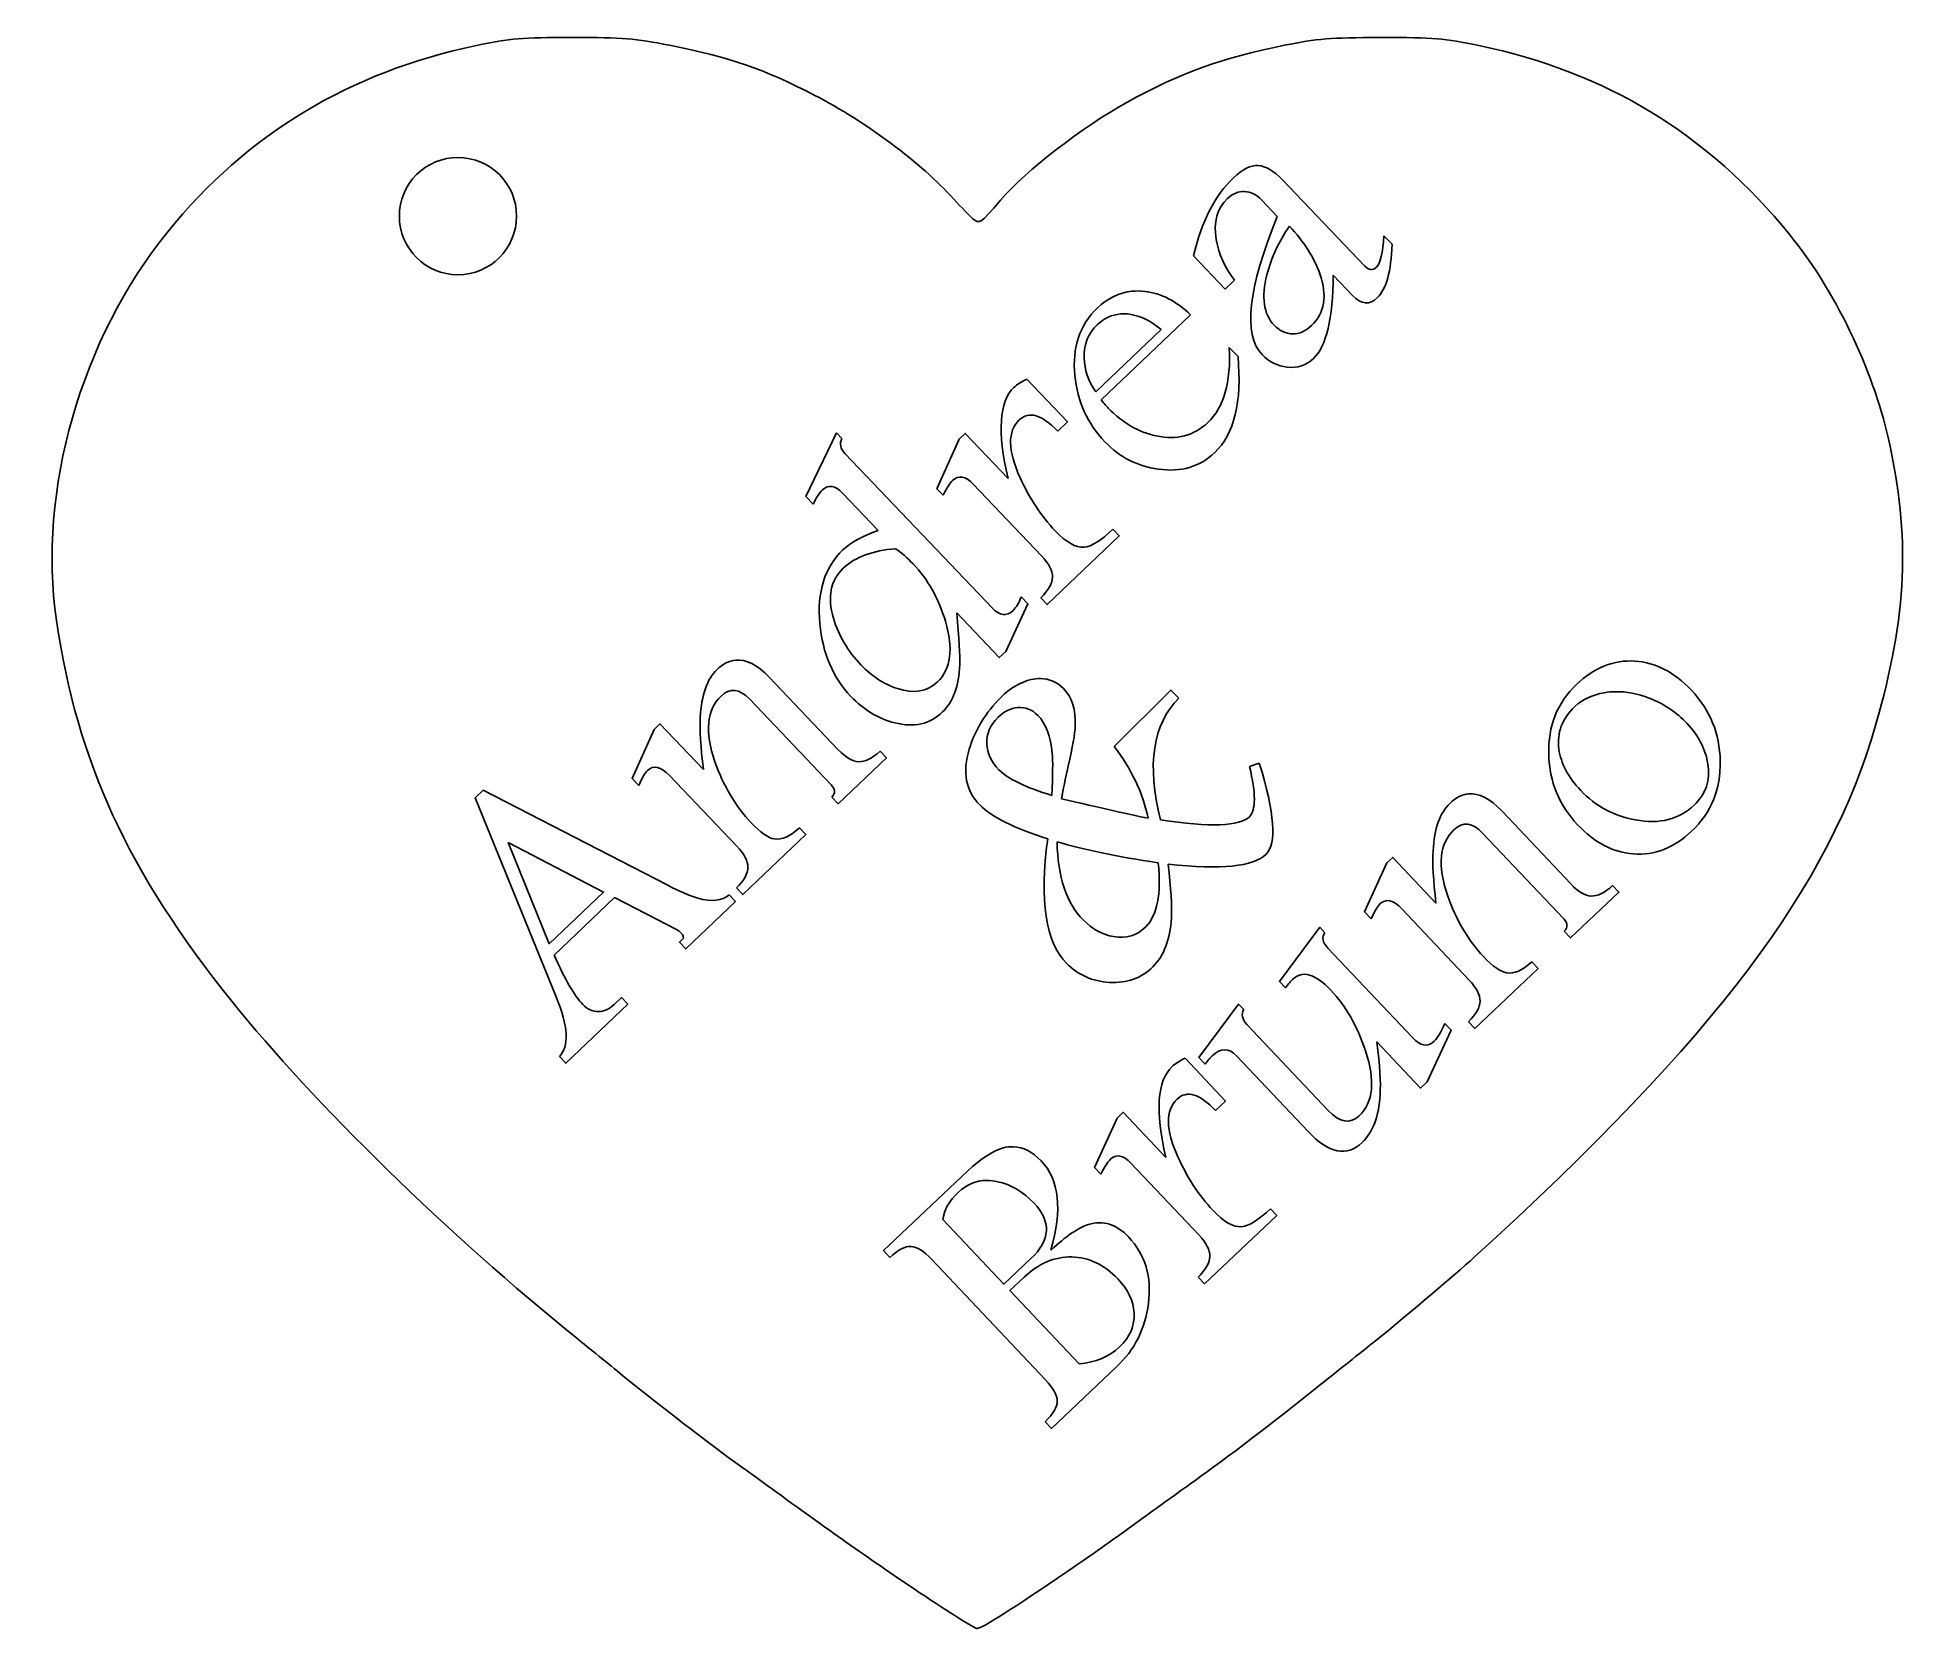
# Model space of a CAD drawing. Extents: x 28.3 to 58.7, y 91.8 to 117.6.
import ezdxf

# ---------------------------------------------------------------- set-up
doc = ezdxf.new("R2010")
doc.units = 0
doc.layers.add('Layer_1', color=7, linetype='CONTINUOUS')

msp = doc.modelspace()

# ---------------------------------------------------------------- linework, layer by layer
at = {"layer": 'Layer_1', "color": 1}
for points in [[(37.011901, 117.602027), (37.011901, 117.602027)], [(35.154856, 115.656237), (35.154856, 115.656237)]]:
    msp.add_lwpolyline(points, dxfattribs=at)
at = {"layer": 'Layer_1', "color": 7}
for points in [[(48.127158, 115.524496), (48.127158, 115.524496)], [(49.857423, 113.892899), (48.520725, 115.295743)], [(48.179522, 114.970525), (48.436389, 114.701533)], [(48.634275, 114.543333), (48.634275, 114.543333)], [(50.297842, 114.248434), (50.16555, 114.387891)], [(47.080952, 114.061021), (47.594131, 113.522482), (47.744614, 113.665247)], [(49.345342, 113.747379), (49.661741, 113.415548)], [(46.077186, 113.486654), (46.077186, 113.486654)], [(45.579439, 111.726623), (47.027482, 113.106314)], [(45.896389, 113.118992), (45.896389, 113.118992)], [(46.552335, 112.867639), (45.492899, 111.857814)], [(47.800285, 112.429424), (47.659174, 112.577701)], [(44.876641, 111.219506), (45.035941, 111.371091), (44.37724, 112.062865), (44.37724, 112.062865)], [(41.290435, 111.194149), (40.796546, 110.157865), (40.913953, 110.034393)], [(41.378076, 111.102096), (41.290435, 111.194149), (41.290435, 111.194149)], [(44.072968, 110.453868), (43.377886, 111.183125), (43.279218, 111.088868), (42.917621, 110.286299), (43.020147, 110.178812)], [(43.818308, 108.348225), (41.427135, 110.857356)], [(43.507423, 110.360159), (44.617019, 109.194892)], [(41.389653, 110.213536), (41.965121, 109.609956)], [(44.605442, 108.515795), (44.707968, 108.407757), (45.874892, 109.520108), (45.772366, 109.627595)], [(42.249547, 109.311199), (42.249547, 109.311199)], [(43.239532, 108.272158), (43.930756, 107.54731), (44.036036, 107.647631), (44.394326, 108.417677), (44.285188, 108.53233)], [(39.652222, 107.50652), (39.652222, 107.50652)], [(41.320201, 106.053516), (40.199578, 107.229257)], [(44.596623, 107.207209), (44.596623, 107.207209)], [(54.235725, 107.491085), (54.235725, 107.491085)], [(46.842274, 106.890813), (46.712186, 107.021451), (45.794414, 106.108637)], [(53.917122, 106.994992), (53.917122, 106.994992)], [(39.883732, 106.873174), (41.205548, 105.485764)], [(44.231718, 106.736471), (44.231718, 106.736471)], [(39.132425, 105.733259), (38.429077, 106.471888), (38.334817, 106.38204), (37.977631, 105.587739), (38.084565, 105.475841)], [(41.216021, 105.286224), (41.318547, 105.178187), (42.099619, 105.922878), (41.997091, 106.030365)], [(48.145347, 105.836338), (47.987148, 105.780664)], [(35.563308, 105.39812), (35.431016, 105.271893), (36.745664, 102.049488)], [(38.54373, 103.861332), (35.563308, 105.39812), (35.563308, 105.39812)], [(38.583966, 105.634591), (39.677027, 104.487513)], [(51.535322, 105.338037), (51.535322, 105.338037)], [(39.669861, 103.812274), (39.772387, 103.704786), (40.793238, 104.677683), (40.690713, 104.78572)], [(53.196685, 103.877317), (52.081024, 105.058573)], [(35.968452, 104.550903), (37.514609, 103.746129), (36.634869, 102.907729), (35.968452, 104.550903), (35.968452, 104.550903)], [(44.867822, 104.559722), (44.867822, 104.559722)], [(51.764077, 104.703037), (53.079825, 103.310669)], [(51.008359, 103.566433), (50.307765, 104.307816), (50.212955, 104.218521), (49.852461, 103.425872), (49.959395, 103.313423)], [(53.089748, 103.110576), (53.191723, 103.002539), (53.976103, 103.743925), (53.873575, 103.851963)], [(36.713693, 102.72142), (37.694306, 103.656281), (38.707991, 103.131523)], [(38.796736, 102.980491), (38.744923, 102.931433), (38.847449, 102.823395), (39.653326, 103.591237), (39.550797, 103.699275)], [(50.459349, 103.470519), (51.547449, 102.319033)], [(49.12651, 103.174519), (48.472217, 102.296433), (48.571988, 102.190599)], [(49.209192, 103.086875), (49.12651, 103.174519), (49.12651, 103.174519)], [(50.626368, 101.38858), (49.257148, 102.837726)], [(51.536975, 101.643794), (51.639501, 101.535756), (52.664761, 102.504241), (52.562235, 102.612279)], [(36.799131, 101.077145), (36.901659, 100.969105), (37.907076, 101.92767), (37.804547, 102.035157), (37.685486, 101.921605)], [(47.893441, 101.843333), (47.810208, 101.930977), (47.167492, 101.063364), (47.267261, 100.957531)], [(49.263763, 100.203467), (47.945808, 101.598593)], [(50.052001, 101.31527), (50.75866, 100.566718), (50.868902, 100.671451), (51.256957, 101.507091), (51.152227, 101.617335)], [(47.437034, 100.20457), (47.596888, 100.356155), (46.940941, 101.050134), (46.940941, 101.050134)], [(47.775481, 101.092027), (48.940201, 99.859509)], [(46.630057, 99.44224), (45.938282, 100.174805), (45.839064, 100.081098), (45.474159, 99.280183), (45.576132, 99.172145)], [(44.158958, 99.617526), (44.158958, 99.617526)], [(46.063958, 99.351289), (47.169146, 98.18161)], [(43.415368, 99.2201), (42.052215, 97.931908), (42.154187, 97.82332)], [(43.725152, 99.07017), (43.725152, 99.07017)], [(44.443385, 97.802374), (44.003516, 97.38731), (43.013534, 98.43517)], [(47.154262, 97.501963), (47.256237, 97.393925), (48.42812, 98.501314), (48.326147, 98.609355)], [(42.833284, 97.79135), (44.677101, 95.839496)], [(45.104293, 97.829936), (45.104293, 97.829936)], [(45.223907, 96.096363), (44.101631, 97.283681), (44.331489, 97.500859)], [(44.673243, 95.157644), (44.775216, 95.049604), (45.832449, 96.048408)]]:
    msp.add_lwpolyline(points, dxfattribs=at)
at = {"layer": 'Layer_1', "color": 1}
for points in [[(37.011901, 117.602027), (36.181538, 117.601629), (36.00774, 117.586919), (35.454167, 117.471389)], [(38.582312, 117.475247), (38.02378, 117.586863), (37.832422, 117.602309), (37.011901, 117.602027)], [(50.120352, 117.600373), (49.284949, 117.598838), (49.083914, 117.582469), (48.556003, 117.475247)], [(51.701787, 117.471939), (51.141458, 117.589019), (50.982397, 117.602066), (50.120352, 117.600373)], [(35.454167, 117.471389), (33.400342, 117.042767), (31.736213, 116.038569), (30.449131, 114.450731)], [(40.941515, 116.662757), (40.096601, 117.097617), (39.577648, 117.276351), (38.582312, 117.475247)], [(48.556003, 117.475247), (47.517504, 117.264322), (46.887675, 117.036053), (45.998364, 116.548655)], [(56.745409, 114.402773), (55.410955, 116.043006), (53.774916, 117.038773), (51.701787, 117.471939)], [(43.195435, 114.97769), (42.658329, 115.571223), (41.766109, 116.238357), (40.941515, 116.662757)], [(45.998364, 116.548655), (45.282163, 116.156132), (44.362915, 115.444517), (43.948945, 114.961705)], [(35.154856, 115.656237), (34.902656, 115.656302), (34.660767, 115.556145), (34.482434, 115.377813)], [(36.105152, 114.705391), (36.105287, 115.23037), (35.679835, 115.656069), (35.154856, 115.656237)], [(34.482434, 115.377813), (34.304102, 115.19948), (34.203945, 114.957591), (34.20401, 114.705391)], [(43.503012, 114.662397), (43.45189, 114.705605), (43.313415, 114.847315), (43.195435, 114.97769)], [(43.948945, 114.961705), (43.6194, 114.577358), (43.610586, 114.571474), (43.503012, 114.662397)], [(34.20401, 114.705391), (34.204178, 114.180412), (34.629877, 113.75496), (35.154856, 113.755095)], [(35.154856, 113.755095), (35.67962, 113.755264), (36.104983, 114.180627), (36.105152, 114.705391)], [(30.449131, 114.450731), (29.041987, 112.714773), (28.337439, 110.251826), (28.646106, 108.148133)], [(58.344483, 111.096034), (58.088713, 112.232822), (57.469837, 113.512347), (56.745409, 114.402773)], [(58.142739, 106.470784), (58.647522, 108.241246), (58.702852, 109.503231), (58.344483, 111.096034)], [(28.646106, 108.148133), (28.982252, 105.857177), (29.80486, 104.070699), (31.48652, 101.978382)], [(51.629578, 97.823871), (55.553082, 101.393751), (57.390812, 103.833505), (58.142739, 106.470784)], [(31.48652, 101.978382), (32.828134, 100.309151), (35.003458, 98.184342), (37.08356, 96.511427)], [(49.978138, 96.429848), (50.349833, 96.724418), (51.336953, 97.557617), (51.629578, 97.823871)], [(37.08356, 96.511427), (37.268082, 96.363024), (37.602657, 96.089452), (37.827148, 95.903989)], [(49.077451, 95.710512), (49.406596, 95.974119), (49.811824, 96.298045), (49.978138, 96.429848)], [(37.827148, 95.903989), (38.223853, 95.57625), (39.380871, 94.686694), (39.735455, 94.436654)], [(47.098037, 94.201286), (47.619598, 94.572327), (48.377447, 95.149891), (49.077451, 95.710512)], [(39.735455, 94.436654), (39.832116, 94.368494), (40.094575, 94.179287), (40.318642, 94.016075)], [(46.339015, 93.655031), (46.552728, 93.810487), (46.894236, 94.0563), (47.098037, 94.201286)], [(40.318642, 94.016075), (41.239451, 93.345363), (41.836777, 92.926105), (42.64918, 92.38062)], [(45.027122, 92.726232), (45.588422, 93.111361), (45.695322, 93.186813), (46.339015, 93.655031)], [(43.570813, 91.805152), (43.641834, 91.804765), (44.18326, 92.147216), (45.027122, 92.726232)], [(42.64918, 92.38062), (43.120259, 92.064316), (43.53499, 91.805152), (43.570813, 91.805152)]]:
    msp.add_open_spline(points, degree=3, dxfattribs=at)
at = {"layer": 'Layer_1', "color": 7}
for points in [[(48.127158, 115.524496), (48.005994, 115.531805), (47.87267, 115.46657), (47.727526, 115.328264)], [(48.520725, 115.295743), (48.380994, 115.442375), (48.249817, 115.518609), (48.127158, 115.524496)], [(47.727526, 115.328264), (47.423773, 115.03882), (47.208381, 114.616403), (47.080952, 114.061021)], [(47.629961, 114.990368), (47.715249, 115.071648), (47.807389, 115.109796), (47.906672, 115.10447)], [(47.906672, 115.10447), (48.007448, 115.100575), (48.09825, 115.055815), (48.179522, 114.970525)], [(47.446957, 114.323951), (47.399702, 114.60724), (47.460876, 114.82925), (47.629961, 114.990368)], [(48.436389, 114.701533), (47.962318, 113.533192), (47.880041, 112.786644), (48.189444, 112.461944)], [(48.268819, 113.753992), (48.339804, 114.030044), (48.46158, 114.293124), (48.634275, 114.543333)], [(48.634275, 114.543333), (48.866544, 114.293586), (49.03058, 114.035991), (49.12651, 113.77053)], [(47.744614, 113.665247), (47.587261, 113.869325), (47.488074, 114.089046), (47.446957, 114.323951)], [(50.16555, 114.387891), (50.145597, 114.106219), (50.10579, 113.936702), (50.045936, 113.879671)], [(50.06027, 113.383575), (50.203913, 113.520458), (50.282848, 113.808754), (50.297842, 114.248434)], [(50.045936, 113.879671), (49.984587, 113.821217), (49.921586, 113.825566), (49.857423, 113.892899)], [(48.38733, 112.937091), (48.214805, 113.118148), (48.175266, 113.390769), (48.268819, 113.753992)], [(49.12651, 113.77053), (49.250973, 113.415204), (49.205281, 113.134694), (48.98981, 112.929375)], [(49.025638, 112.398004), (49.230633, 112.593341), (49.337121, 113.042927), (49.345342, 113.747379)], [(46.077186, 113.486654), (45.872454, 113.465005), (45.687101, 113.375376), (45.521011, 113.217109)], [(46.288853, 113.48555), (46.216316, 113.493515), (46.145433, 113.49387), (46.077186, 113.486654)], [(47.027482, 113.106314), (46.803273, 113.326625), (46.55706, 113.452765), (46.288853, 113.48555)], [(49.661741, 113.415548), (49.798619, 113.2719), (49.931585, 113.260955), (50.06027, 113.383575)], [(45.521011, 113.217109), (45.232218, 112.941923), (45.110408, 112.577221), (45.155005, 112.122948)], [(45.518807, 112.94536), (45.628786, 113.050158), (45.754953, 113.107875), (45.896389, 113.118992)], [(45.896389, 113.118992), (45.943534, 113.1227), (45.992373, 113.121286), (46.043012, 113.114583)], [(46.043012, 113.114583), (46.219268, 113.088396), (46.389008, 113.006072), (46.552335, 112.867639)], [(45.30659, 112.412886), (45.303039, 112.629336), (45.373663, 112.807054), (45.518807, 112.94536)], [(48.684437, 112.796533), (48.574819, 112.797716), (48.475733, 112.844319), (48.38733, 112.937091)], [(48.98981, 112.929375), (48.897038, 112.840918), (48.795548, 112.796719), (48.684437, 112.796533)], [(45.492899, 111.857814), (45.372757, 112.028835), (45.310558, 112.21397), (45.30659, 112.412886)], [(47.659174, 112.577701), (47.686482, 112.01274), (47.571482, 111.607514), (47.314115, 111.362271)], [(47.422703, 110.870586), (47.739924, 111.172861), (47.86584, 111.692491), (47.800285, 112.429424)], [(48.189444, 112.461944), (48.30351, 112.342234), (48.440058, 112.273883), (48.598997, 112.256893)], [(48.598997, 112.256893), (48.765209, 112.238264), (48.907429, 112.285364), (49.025638, 112.398004)], [(44.37724, 112.062865), (44.287019, 112.019719), (44.217158, 111.974318), (44.167778, 111.927266)], [(45.155005, 112.122948), (45.197451, 111.70089), (45.359963, 111.341596), (45.642279, 111.045322)], [(44.167778, 111.927266), (43.92687, 111.697706), (43.895227, 111.206662), (44.072968, 110.453868)], [(44.253768, 111.401407), (44.409453, 111.549757), (44.617135, 111.488978), (44.876641, 111.219506)], [(45.696849, 111.594331), (45.671184, 111.621267), (45.632062, 111.665426), (45.579439, 111.726623)], [(46.475715, 111.141232), (46.18484, 111.203803), (45.924984, 111.354919), (45.696849, 111.594331)], [(44.26865, 110.464342), (44.065842, 110.904888), (44.060742, 111.217474), (44.253768, 111.401407)], [(47.314115, 111.362271), (47.085177, 111.144119), (46.805864, 111.070405), (46.475715, 111.141232)], [(41.427135, 110.857356), (41.35442, 110.933669), (41.337975, 111.01535), (41.378076, 111.102096)], [(45.642279, 111.045322), (45.878967, 110.796932), (46.167813, 110.649482), (46.508789, 110.603246)], [(46.508789, 110.603246), (46.87592, 110.550532), (47.1803, 110.639599), (47.422703, 110.870586)], [(40.913953, 110.034393), (40.961824, 110.139955), (41.011356, 110.216872), (41.06223, 110.265352)], [(41.06223, 110.265352), (41.159495, 110.358031), (41.268458, 110.340723), (41.389653, 110.213536)], [(43.020147, 110.178812), (43.08155, 110.300131), (43.132431, 110.38009), (43.172834, 110.418591)], [(43.172834, 110.418591), (43.270094, 110.511267), (43.381947, 110.491836), (43.507423, 110.360159)], [(44.837505, 109.60224), (44.610796, 109.840154), (44.421332, 110.127337), (44.26865, 110.464342)], [(45.772366, 109.627595), (45.57934, 109.443662), (45.423602, 109.346846), (45.304936, 109.336553)], [(41.965121, 109.609956), (41.712986, 109.521011), (41.522746, 109.415076), (41.394064, 109.292456)], [(45.304936, 109.336553), (45.171659, 109.326611), (45.015734, 109.4152), (44.837505, 109.60224)], [(41.394064, 109.292456), (41.097793, 109.010141), (40.973358, 108.611702), (41.02089, 108.097423)], [(41.40178, 108.996453), (41.594806, 109.180386), (41.877587, 109.285085), (42.249547, 109.311199)], [(42.249547, 109.311199), (42.343076, 109.249005), (42.438122, 109.167107), (42.535077, 109.065355)], [(42.535077, 109.065355), (42.768915, 108.81996), (42.94275, 108.510633), (43.056528, 108.136559)], [(44.617019, 109.194892), (44.736786, 109.069202), (44.795872, 108.955412), (44.793408, 108.853138)], [(41.241926, 108.184514), (41.140558, 108.527586), (41.193791, 108.798263), (41.40178, 108.996453)], [(44.793408, 108.853138), (44.79093, 108.750872), (44.728271, 108.638567), (44.605442, 108.515795)], [(44.285188, 108.53233), (44.246227, 108.432398), (44.202982, 108.359122), (44.1551, 108.313498)], [(41.692822, 107.423838), (41.474669, 107.652776), (41.324392, 107.90622), (41.241926, 108.184514)], [(43.056528, 108.136559), (43.190496, 107.690363), (43.147505, 107.362237), (42.927544, 107.152639)], [(43.289691, 107.433207), (43.296137, 107.579243), (43.279269, 107.858934), (43.239532, 108.272158)], [(44.1551, 108.313498), (44.048861, 108.212262), (43.936652, 108.224031), (43.818308, 108.348225)], [(41.02089, 108.097423), (41.066277, 107.615354), (41.233604, 107.222678), (41.523048, 106.918925)], [(39.652222, 107.50652), (39.549443, 107.495705), (39.450498, 107.445298), (39.355669, 107.354936)], [(40.199578, 107.229257), (40.006199, 107.432197), (39.82352, 107.524543), (39.652222, 107.50652)], [(54.235725, 107.491085), (53.8942, 107.512447), (53.578125, 107.385822), (53.288187, 107.111849)], [(39.355669, 107.354936), (39.19257, 107.199519), (39.101751, 106.941669), (39.082816, 106.581029)], [(42.280417, 107.045152), (42.059953, 107.11772), (41.863919, 107.244279), (41.692822, 107.423838)], [(43.010226, 106.665916), (43.180807, 106.828462), (43.273963, 107.084186), (43.289691, 107.433207)], [(44.447796, 107.191224), (44.275573, 107.152486), (44.112651, 107.056455), (43.958868, 106.90349)], [(44.596623, 107.207209), (44.549015, 107.207655), (44.499378, 107.202589), (44.447796, 107.191224)], [(44.971451, 107.044048), (44.864373, 107.151696), (44.73945, 107.205869), (44.596623, 107.207209)], [(55.15019, 107.019797), (54.874795, 107.311236), (54.569899, 107.468465), (54.235725, 107.491085)], [(39.319841, 105.860039), (39.151724, 106.345068), (39.185238, 106.700031), (39.420159, 106.923884)], [(39.420159, 106.923884), (39.565303, 107.062189), (39.719764, 107.045248), (39.883732, 106.873174)], [(41.523048, 106.918925), (41.731218, 106.700462), (41.968962, 106.557381), (42.236319, 106.489527)], [(42.927544, 107.152639), (42.761453, 106.994371), (42.545855, 106.958343), (42.280417, 107.045152)], [(43.958868, 106.90349), (43.707691, 106.653645), (43.535233, 106.373897), (43.442379, 106.063989)], [(45.161618, 106.437714), (45.172554, 106.703536), (45.109119, 106.905646), (44.971451, 107.044048)], [(46.542966, 104.915257), (46.318695, 105.810542), (46.418517, 106.469308), (46.842274, 106.890813)], [(53.288187, 107.111849), (52.975708, 106.81658), (52.825475, 106.43889), (52.837292, 105.977999)], [(53.262829, 106.755214), (53.384512, 106.870197), (53.54311, 106.944508), (53.738529, 106.978454)], [(53.738529, 106.978454), (53.797652, 106.988112), (53.857237, 106.993852), (53.917122, 106.994992)], [(53.917122, 106.994992), (54.096782, 106.998404), (54.28015, 106.963527), (54.466685, 106.89026)], [(54.466685, 106.89026), (54.705295, 106.797242), (54.909288, 106.660429), (55.079635, 106.480157)], [(55.617621, 105.870512), (55.609741, 106.315207), (55.453977, 106.698309), (55.15019, 107.019797)], [(42.236319, 106.489527), (42.545802, 106.410428), (42.803733, 106.46915), (43.010226, 106.665916)], [(43.906502, 106.576618), (44.003897, 106.673488), (44.1124, 106.726557), (44.231718, 106.736471)], [(44.231718, 106.736471), (44.352746, 106.748079), (44.460654, 106.705932), (44.555833, 106.610242)], [(44.555833, 106.610242), (44.686703, 106.478675), (44.764737, 106.272484), (44.789547, 105.99123)], [(53.002104, 106.06509), (52.967136, 106.327794), (53.054013, 106.557895), (53.262829, 106.755214)], [(39.082816, 106.581029), (39.072182, 106.382463), (39.088639, 106.099798), (39.132425, 105.733259)], [(43.726806, 106.152734), (43.722115, 106.311236), (43.781768, 106.452547), (43.906502, 106.576618)], [(45.046965, 105.788382), (45.117667, 106.096648), (45.156182, 106.313324), (45.161618, 106.437714)], [(55.079635, 106.480157), (55.267019, 106.281856), (55.379304, 106.063772), (55.416427, 105.825864)], [(41.650928, 105.858938), (41.550147, 105.86283), (41.43997, 105.927825), (41.320201, 106.053516)], [(41.997091, 106.030365), (41.868547, 105.91359), (41.753203, 105.856471), (41.650928, 105.858938)], [(43.442379, 106.063989), (43.328906, 105.689373), (43.386056, 105.387308), (43.613807, 105.158341)], [(43.924691, 105.727747), (43.798922, 105.854191), (43.733204, 105.995934), (43.726806, 106.152734)], [(44.789547, 105.99123), (44.799464, 105.875318), (44.797458, 105.648414), (44.782935, 105.311029)], [(45.794414, 106.108637), (46.074604, 105.734678), (46.257585, 105.34583), (46.343423, 104.941716)], [(52.837292, 105.977999), (52.849599, 105.534636), (53.005744, 105.154514), (53.305273, 104.837536)], [(53.355985, 105.393158), (53.151569, 105.609484), (53.033555, 105.833191), (53.002104, 106.06509)], [(38.084565, 105.475841), (38.141693, 105.601653), (38.18866, 105.6814), (38.224576, 105.71562)], [(38.224576, 105.71562), (38.323331, 105.809724), (38.44281, 105.782729), (38.583966, 105.634591)], [(39.907986, 104.870057), (39.654189, 105.136404), (39.458, 105.466372), (39.319841, 105.860039)], [(44.782935, 105.311029), (44.353844, 105.445096), (44.067462, 105.584214), (43.924691, 105.727747)], [(44.941132, 105.259766), (44.965383, 105.406262), (45.000407, 105.582301), (45.046965, 105.788382)], [(47.987148, 105.780664), (48.091584, 105.344117), (48.090884, 105.072997), (47.984943, 104.967621)], [(48.253938, 104.358529), (48.429932, 104.533588), (48.3937, 105.026196), (48.145347, 105.836338)], [(55.153498, 104.732253), (55.47198, 105.033198), (55.626595, 105.41262), (55.617621, 105.870512)], [(55.416427, 105.825864), (55.458574, 105.558569), (55.384528, 105.334769), (55.193737, 105.154483)], [(41.205548, 105.485764), (41.272547, 105.415448), (41.276005, 105.349112), (41.216021, 105.286224)], [(54.246199, 104.915808), (53.892727, 104.979912), (53.595894, 105.139274), (53.355985, 105.393158)], [(43.613807, 105.158341), (43.810959, 104.960133), (44.178214, 104.777719), (44.714583, 104.610985)], [(46.343423, 104.941716), (46.040246, 105.003875), (45.572979, 105.109824), (44.941132, 105.259766)], [(51.238215, 105.187557), (51.07447, 105.032823), (50.982499, 104.775309), (50.962058, 104.414753)], [(51.535322, 105.338037), (51.4325, 105.327652), (51.333423, 105.277521), (51.238215, 105.187557)], [(52.081024, 105.058573), (51.888497, 105.262317), (51.706693, 105.355346), (51.535322, 105.338037)], [(55.193737, 105.154483), (54.94887, 104.923097), (54.633069, 104.843452), (54.246199, 104.915808)], [(40.282814, 104.607127), (40.18381, 104.624137), (40.059125, 104.711448), (39.907986, 104.870057)], [(40.690713, 104.78572), (40.538228, 104.64613), (40.4022, 104.586703), (40.282814, 104.607127)], [(47.984943, 104.967621), (47.829453, 104.812957), (47.348719, 104.795522), (46.542966, 104.915257)], [(51.300504, 104.755954), (51.446224, 104.89365), (51.600825, 104.8758), (51.764077, 104.703037)], [(53.305273, 104.837536), (53.579248, 104.547598), (53.880464, 104.389415), (54.208714, 104.364041)], [(39.677027, 104.487513), (39.796765, 104.361822), (39.856009, 104.248815), (39.855069, 104.147966)], [(44.714583, 104.610985), (44.577282, 103.607598), (44.679438, 102.934229), (45.02106, 102.590782)], [(44.867822, 104.559722), (45.295233, 104.434178), (45.841124, 104.32079), (46.505481, 104.220175)], [(45.291155, 103.29303), (45.017521, 103.568132), (44.876534, 103.990505), (44.867822, 104.559722)], [(51.195772, 103.693213), (51.029684, 104.17894), (51.064645, 104.533083), (51.300504, 104.755954)], [(54.208714, 104.364041), (54.551577, 104.338254), (54.866563, 104.461117), (55.153498, 104.732253)], [(46.505481, 104.220175), (46.558671, 103.715601), (46.491147, 103.369746), (46.303187, 103.182785)], [(46.668642, 104.199228), (47.523883, 104.104924), (48.052313, 104.157976), (48.253938, 104.358529)], [(46.719905, 103.327757), (46.730618, 103.511777), (46.713594, 103.802037), (46.668642, 104.199228)], [(50.962058, 104.414753), (50.950588, 104.216232), (50.966102, 103.933152), (51.008359, 103.566433)], [(39.044784, 103.645808), (38.919906, 103.680981), (38.753082, 103.752485), (38.54373, 103.861332)], [(39.855069, 104.147966), (39.85409, 104.047128), (39.792693, 103.935049), (39.669861, 103.812274)], [(53.526862, 103.681636), (53.4261, 103.685954), (53.315929, 103.751127), (53.196685, 103.877317)], [(53.873575, 103.851963), (53.744546, 103.735721), (53.629125, 103.67874), (53.526862, 103.681636)], [(39.550797, 103.699275), (39.438786, 103.601106), (39.269876, 103.583363), (39.044784, 103.645808)], [(49.959395, 103.313423), (50.017048, 103.438995), (50.063902, 103.518585), (50.099956, 103.552652)], [(50.099956, 103.552652), (50.199107, 103.646344), (50.318811, 103.619245), (50.459349, 103.470519)], [(51.779509, 102.700473), (51.526829, 102.967876), (51.332282, 103.298971), (51.195772, 103.693213)], [(45.78394, 103.023485), (45.603383, 103.05464), (45.43902, 103.144372), (45.291155, 103.29303)], [(46.421698, 102.535658), (46.601109, 102.714122), (46.700226, 102.978451), (46.719905, 103.327757)], [(53.079825, 103.310669), (53.146565, 103.240051), (53.150014, 103.173193), (53.089748, 103.110576)], [(38.707991, 103.131523), (38.731066, 103.119285), (38.749935, 103.105711), (38.764216, 103.090733)], [(38.764216, 103.090733), (38.811268, 103.041355), (38.822173, 103.004729), (38.796736, 102.980491)], [(46.303187, 103.182785), (46.159657, 103.04002), (45.986641, 102.987157), (45.78394, 103.023485)], [(49.257148, 102.837726), (49.169142, 102.93086), (49.153036, 103.013892), (49.209192, 103.086875)], [(37.176716, 101.925466), (37.04126, 102.067615), (36.88706, 102.332749), (36.713693, 102.72142)], [(52.153786, 102.43534), (52.054856, 102.452758), (51.929984, 102.541232), (51.779509, 102.700473)], [(45.02106, 102.590782), (45.211416, 102.399401), (45.442412, 102.296455), (45.715039, 102.282101)], [(45.715039, 102.282101), (45.997882, 102.264304), (46.233738, 102.348706), (46.421698, 102.535658)], [(48.683333, 102.329506), (48.844076, 102.481398), (49.05077, 102.423828), (49.303452, 102.156425)], [(52.562235, 102.612279), (52.409166, 102.473327), (52.273081, 102.414416), (52.153786, 102.43534)], [(36.745664, 102.049488), (36.941723, 101.571085), (36.959667, 101.247229), (36.799131, 101.077145)], [(48.571988, 102.190599), (48.617717, 102.256563), (48.654789, 102.302531), (48.683333, 102.329506)], [(49.303452, 102.156425), (49.546197, 101.899535), (49.734473, 101.571404), (49.867896, 101.171402)], [(51.547449, 102.319033), (51.666617, 102.19284), (51.725706, 102.079229), (51.724388, 101.978382)], [(37.428619, 101.809709), (37.335039, 101.809043), (37.250858, 101.847657), (37.176716, 101.925466)], [(37.685486, 101.921605), (37.607677, 101.847553), (37.522198, 101.810463), (37.428619, 101.809709)], [(47.945808, 101.598593), (47.864895, 101.684219), (47.847383, 101.76568), (47.893441, 101.843333)], [(51.724388, 101.978382), (51.723002, 101.87753), (51.660335, 101.766033), (51.536975, 101.643794)], [(51.152227, 101.617335), (51.098667, 101.481417), (51.041292, 101.384496), (50.979697, 101.326294)], [(47.380813, 101.090373), (47.520524, 101.222388), (47.65198, 101.222727), (47.775481, 101.092027)], [(49.867896, 101.171402), (50.028139, 100.685841), (49.994267, 100.334906), (49.765921, 100.119131)], [(50.104367, 100.460334), (50.115668, 100.65301), (50.098348, 100.938204), (50.052001, 101.31527)], [(50.979697, 101.326294), (50.876039, 101.228343), (50.758386, 101.248872), (50.626368, 101.38858)], [(46.730928, 100.915638), (46.489064, 100.687086), (46.455465, 100.195768), (46.630057, 99.44224)], [(46.940941, 101.050134), (46.850543, 101.007366), (46.780504, 100.962484), (46.730928, 100.915638)], [(47.267261, 100.957531), (47.312834, 101.017639), (47.350765, 101.061981), (47.380813, 101.090373)], [(46.814715, 100.389228), (46.971018, 100.536927), (47.17866, 100.475123), (47.437034, 100.20457)], [(46.825738, 99.45216), (46.624759, 99.893553), (46.620924, 100.206106), (46.814715, 100.389228)], [(49.810568, 99.683673), (49.987841, 99.851183), (50.085684, 100.109964), (50.104367, 100.460334)], [(49.765921, 100.119131), (49.617195, 99.978595), (49.449728, 100.006671), (49.263763, 100.203467)], [(44.158958, 99.617526), (44.105728, 99.619123), (44.05159, 99.612753), (43.99635, 99.598233)], [(44.610954, 99.385466), (44.469355, 99.535317), (44.318648, 99.612734), (44.158958, 99.617526)], [(48.940201, 99.859509), (49.272376, 99.507978), (49.562693, 99.449445), (49.810568, 99.683673)], [(43.99635, 99.598233), (43.829901, 99.554697), (43.636201, 99.428775), (43.415368, 99.2201)], [(44.7675, 97.942382), (44.955576, 98.595001), (44.903387, 99.075998), (44.610954, 99.385466)], [(45.576132, 99.172145), (45.63804, 99.293207), (45.689359, 99.372492), (45.729923, 99.41082)], [(45.729923, 99.41082), (45.827569, 99.50309), (45.939038, 99.483487), (46.063958, 99.351289)], [(47.391286, 98.587305), (47.165573, 98.826166), (46.977012, 99.114524), (46.825738, 99.45216)], [(43.267644, 98.88), (43.400596, 99.005631), (43.552959, 99.069013), (43.725152, 99.07017)], [(43.725152, 99.07017), (43.78255, 99.070556), (43.841989, 99.063769), (43.903745, 99.050327)], [(43.903745, 99.050327), (44.121728, 99.003218), (44.318388, 98.88729), (44.492994, 98.702508)], [(43.013534, 98.43517), (43.034029, 98.591033), (43.118919, 98.739465), (43.267644, 98.88)], [(44.492994, 98.702508), (44.776906, 98.402054), (44.760365, 98.101902), (44.443385, 97.802374)], [(46.027577, 98.152397), (45.830259, 98.361213), (45.612973, 98.428938), (45.375491, 98.355242)], [(47.857063, 98.319964), (47.723747, 98.310577), (47.568731, 98.399519), (47.391286, 98.587305)], [(48.326147, 98.609355), (48.132351, 98.426232), (47.975768, 98.329768), (47.857063, 98.319964)], [(45.375491, 98.355242), (45.211706, 98.302867), (45.009192, 98.165097), (44.7675, 97.942382)], [(46.348385, 97.073117), (46.403119, 97.508733), (46.295874, 97.86847), (46.027577, 98.152397)], [(47.169146, 98.18161), (47.288391, 98.055417), (47.346227, 97.941018), (47.343328, 97.838755)], [(42.154187, 97.82332), (42.290729, 97.946654), (42.405833, 98.005831), (42.499249, 98.00026)], [(42.499249, 98.00026), (42.594169, 97.996111), (42.705522, 97.926552), (42.833284, 97.79135)], [(44.331489, 97.500859), (44.568849, 97.725144), (44.826637, 97.834863), (45.104293, 97.829936)], [(45.104293, 97.829936), (45.381951, 97.825), (45.632178, 97.704745), (45.855049, 97.468889)], [(47.343328, 97.838755), (47.340444, 97.736484), (47.277624, 97.624201), (47.154262, 97.501963)], [(45.855049, 97.468889), (46.018298, 97.296127), (46.105123, 97.113365), (46.115772, 96.921533)], [(45.832449, 96.048408), (46.122384, 96.322384), (46.294398, 96.663799), (46.348385, 97.073117)], [(46.115772, 96.921533), (46.127433, 96.713586), (46.049209, 96.53041), (45.880954, 96.37142)], [(45.880954, 96.37142), (45.712699, 96.212427), (45.493621, 96.120894), (45.223907, 96.096363)], [(44.677101, 95.839496), (44.804863, 95.704292), (44.868736, 95.588733), (44.868925, 95.49223)], [(44.868925, 95.49223), (44.87068, 95.397081), (44.805586, 95.28542), (44.673243, 95.157644)]]:
    msp.add_open_spline(points, degree=3, dxfattribs=at)

doc.saveas('drawing.dxf')
